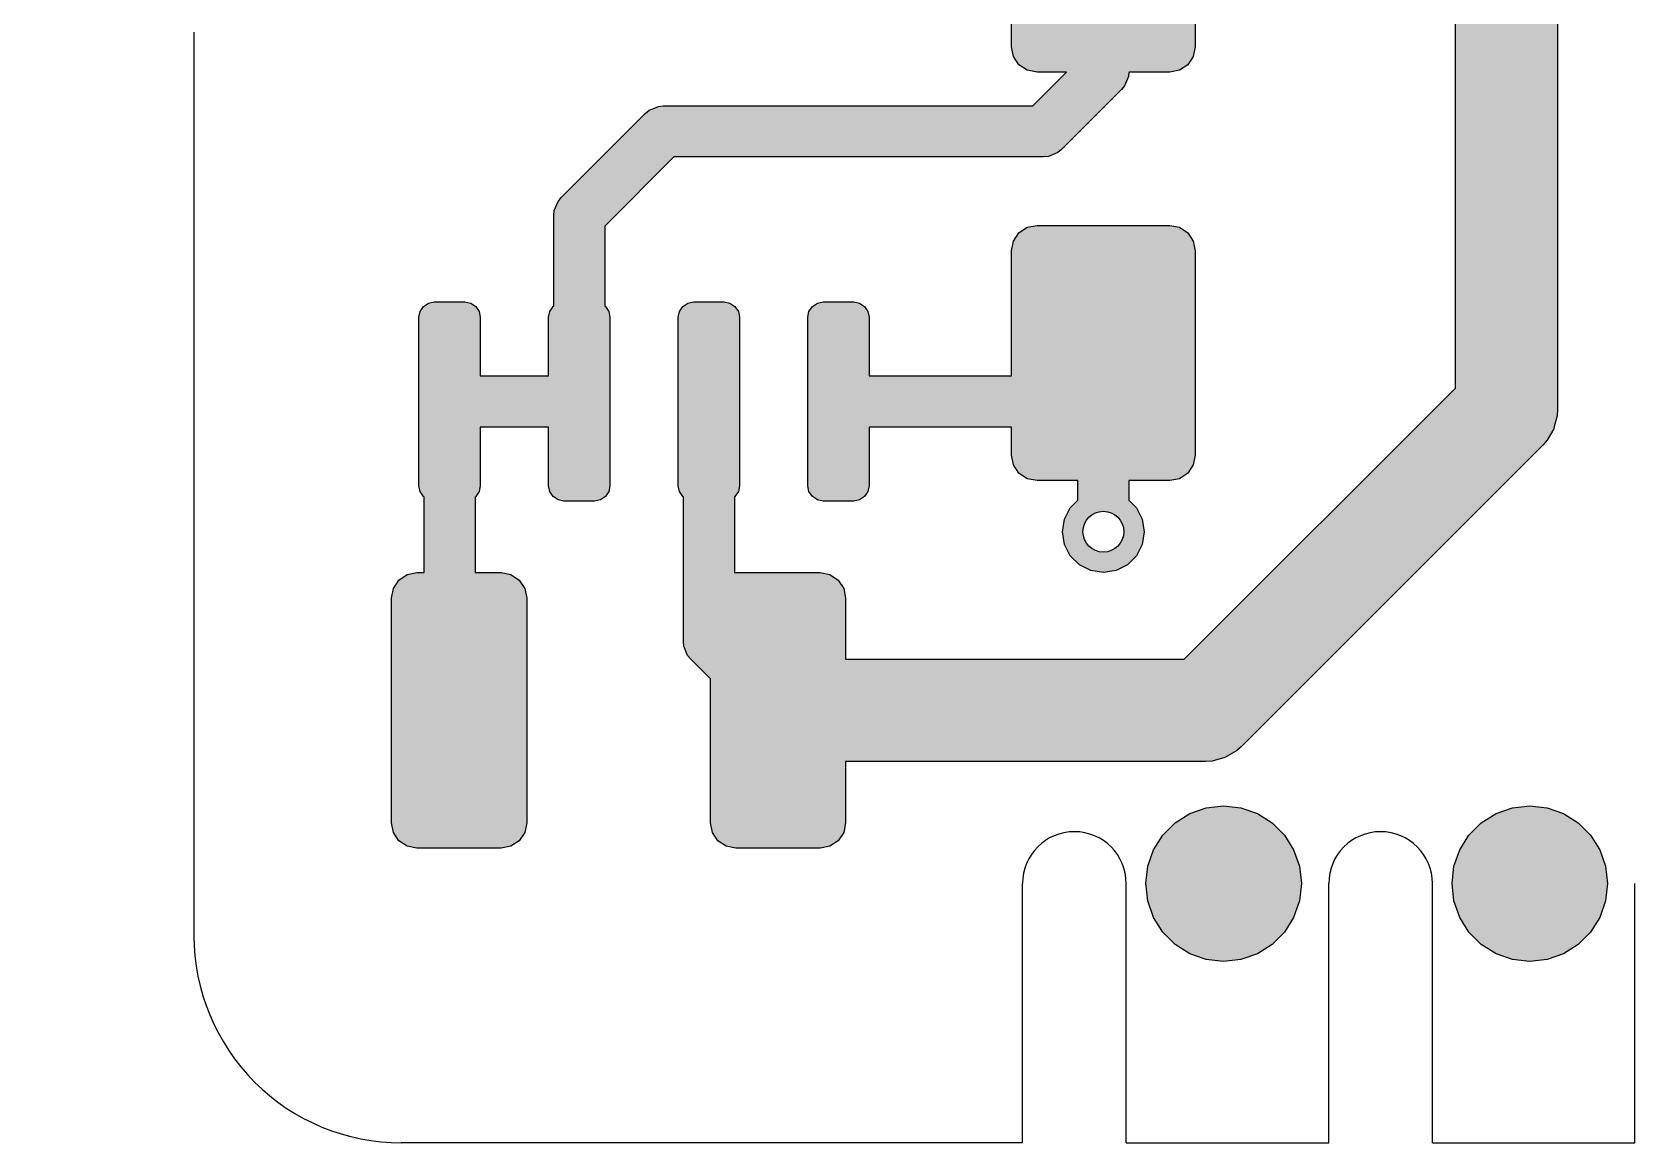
# Model space of a CAD drawing. Header units: millimetres. Extents: x -3894 to -3474, y -291 to 6.
# Drawn here: x -3830.52 to -3814.82, y -125.4 to -114.52 of the extents above; entities that cross this region are included whole.
import ezdxf

# ---------------------------------------------------------------- set-up
doc = ezdxf.new("R2010")
doc.units = ezdxf.units.MM
doc.layers.add('BLACK', color=7, linetype='Continuous')

msp = doc.modelspace()

# ---------------------------------------------------------------- hatches: boundary and pattern name
h = msp.add_hatch(color=256)
h.dxf.hatch_style = 1
h.paths.add_polyline_path([(-3818.089, -122.859), (-3818.108, -122.69), (-3818.165, -122.529), (-3818.255, -122.384), (-3818.376, -122.264), (-3818.52, -122.173), (-3818.681, -122.116), (-3818.851, -122.097), (-3819.021, -122.116), (-3819.182, -122.173), (-3819.326, -122.264), (-3819.447, -122.384), (-3819.538, -122.529), (-3819.594, -122.69), (-3819.613, -122.859), (-3819.594, -123.029), (-3819.538, -123.19), (-3819.447, -123.334), (-3819.326, -123.455), (-3819.182, -123.546), (-3819.021, -123.602), (-3818.851, -123.621), (-3818.681, -123.602), (-3818.52, -123.546), (-3818.376, -123.455), (-3818.255, -123.334), (-3818.165, -123.19), (-3818.108, -123.029)])
h.paths.add_polyline_path([(-3815.089, -122.859), (-3815.108, -122.69), (-3815.165, -122.529), (-3815.255, -122.384), (-3815.376, -122.264), (-3815.52, -122.173), (-3815.681, -122.116), (-3815.851, -122.097), (-3816.021, -122.116), (-3816.182, -122.173), (-3816.326, -122.264), (-3816.447, -122.384), (-3816.538, -122.529), (-3816.594, -122.69), (-3816.613, -122.859), (-3816.594, -123.029), (-3816.538, -123.19), (-3816.447, -123.334), (-3816.326, -123.455), (-3816.182, -123.546), (-3816.021, -123.602), (-3815.851, -123.621), (-3815.681, -123.602), (-3815.52, -123.546), (-3815.376, -123.455), (-3815.255, -123.334), (-3815.165, -123.19), (-3815.108, -123.029)])
h.paths.add_polyline_path([(-3812.089, -122.859), (-3812.108, -122.69), (-3812.165, -122.529), (-3812.255, -122.384), (-3812.376, -122.264), (-3812.52, -122.173), (-3812.681, -122.116), (-3812.851, -122.097), (-3813.021, -122.116), (-3813.182, -122.173), (-3813.326, -122.264), (-3813.447, -122.384), (-3813.538, -122.529), (-3813.594, -122.69), (-3813.613, -122.859), (-3813.594, -123.029), (-3813.538, -123.19), (-3813.447, -123.334), (-3813.326, -123.455), (-3813.182, -123.546), (-3813.021, -123.602), (-3812.851, -123.621), (-3812.681, -123.602), (-3812.52, -123.546), (-3812.376, -123.455), (-3812.255, -123.334), (-3812.165, -123.19), (-3812.108, -123.029)])
h.paths.add_polyline_path([(-3809.108, -122.69), (-3809.165, -122.529), (-3809.255, -122.384), (-3809.376, -122.264), (-3809.52, -122.173), (-3809.681, -122.116), (-3809.851, -122.097), (-3810.021, -122.116), (-3810.182, -122.173), (-3810.326, -122.264), (-3810.447, -122.384), (-3810.538, -122.529), (-3810.594, -122.69), (-3810.613, -122.859), (-3810.594, -123.029), (-3810.538, -123.19), (-3810.447, -123.334), (-3810.326, -123.455), (-3810.182, -123.546), (-3810.021, -123.602), (-3809.851, -123.621), (-3809.681, -123.602), (-3809.52, -123.546), (-3809.376, -123.455), (-3809.255, -123.334), (-3809.165, -123.19), (-3809.108, -123.029), (-3809.089, -122.859)])
h.paths.add_polyline_path([(-3803.089, -122.859), (-3803.108, -122.69), (-3803.165, -122.529), (-3803.255, -122.384), (-3803.376, -122.264), (-3803.52, -122.173), (-3803.681, -122.116), (-3803.701, -122.114), (-3803.701, -120.848), (-3802.867, -120.013), (-3801.829, -120.013), (-3801.818, -120.071), (-3801.785, -120.119), (-3801.736, -120.152), (-3801.679, -120.163), (-3800.504, -120.163), (-3800.447, -120.152), (-3800.398, -120.119), (-3800.365, -120.071), (-3800.354, -120.013), (-3799.376, -120.013), (-3799.346, -120.01), (-3799.324, -120.001), (-3799.292, -119.988), (-3799.27, -119.969), (-3793.654, -114.353), (-3792.147, -114.353), (-3792.118, -114.351), (-3792.095, -114.341), (-3792.064, -114.328), (-3792.041, -114.31), (-3787.823, -110.091), (-3787.804, -110.069), (-3787.782, -110.015), (-3787.779, -109.985), (-3787.779, -101.304), (-3787.782, -101.275), (-3787.804, -101.221), (-3787.823, -101.198), (-3788.779, -100.242), (-3788.779, -99.679), (-3788.797, -99.588), (-3788.849, -99.511), (-3788.926, -99.459), (-3789.017, -99.441), (-3789.492, -99.441), (-3789.582, -99.459), (-3789.659, -99.511), (-3789.711, -99.588), (-3789.729, -99.679), (-3789.729, -99.829), (-3790.286, -99.829), (-3790.297, -99.775), (-3790.349, -99.698), (-3790.426, -99.646), (-3790.517, -99.628), (-3790.992, -99.628), (-3791.082, -99.646), (-3791.159, -99.698), (-3791.211, -99.775), (-3791.229, -99.866), (-3791.229, -100.243), (-3791.804, -100.243), (-3791.815, -100.186), (-3791.848, -100.137), (-3791.897, -100.105), (-3791.954, -100.093), (-3793.604, -100.093), (-3793.661, -100.105), (-3793.71, -100.137), (-3793.743, -100.186), (-3793.754, -100.243), (-3793.754, -100.543), (-3793.743, -100.601), (-3793.71, -100.649), (-3793.661, -100.682), (-3793.604, -100.693), (-3791.954, -100.693), (-3791.897, -100.682), (-3791.848, -100.649), (-3791.815, -100.601), (-3791.804, -100.543), (-3791.145, -100.543), (-3791.082, -100.585), (-3790.992, -100.603), (-3790.517, -100.603), (-3790.426, -100.585), (-3790.349, -100.534), (-3790.297, -100.457), (-3790.279, -100.366), (-3790.279, -100.129), (-3789.729, -100.129), (-3789.729, -100.279), (-3789.711, -100.37), (-3789.659, -100.447), (-3789.582, -100.498), (-3789.492, -100.516), (-3789.017, -100.516), (-3788.943, -100.502), (-3788.079, -101.366), (-3788.079, -109.923), (-3792.209, -114.053), (-3793.716, -114.053), (-3793.745, -114.056), (-3793.767, -114.066), (-3793.799, -114.079), (-3793.822, -114.097), (-3799.438, -119.713), (-3800.354, -119.713), (-3800.365, -119.656), (-3800.398, -119.607), (-3800.447, -119.575), (-3800.504, -119.563), (-3801.679, -119.563), (-3801.736, -119.575), (-3801.785, -119.607), (-3801.818, -119.656), (-3801.829, -119.713), (-3802.929, -119.713), (-3802.958, -119.716), (-3802.981, -119.726), (-3803.012, -119.739), (-3803.035, -119.757), (-3803.957, -120.679), (-3803.976, -120.702), (-3803.998, -120.756), (-3804.001, -120.785), (-3804.001, -122.114), (-3804.021, -122.116), (-3804.182, -122.173), (-3804.326, -122.264), (-3804.447, -122.384), (-3804.538, -122.529), (-3804.594, -122.69), (-3804.613, -122.859), (-3804.594, -123.029), (-3804.538, -123.19), (-3804.447, -123.334), (-3804.326, -123.455), (-3804.182, -123.546), (-3804.021, -123.602), (-3803.851, -123.621), (-3803.681, -123.602), (-3803.52, -123.546), (-3803.376, -123.455), (-3803.255, -123.334), (-3803.165, -123.19), (-3803.108, -123.029)])
h = msp.add_hatch(color=256)
h.dxf.hatch_style = 1
h.paths.add_polyline_path([(-3825.679, -120.063), (-3825.698, -119.968), (-3825.752, -119.887), (-3825.833, -119.832), (-3825.929, -119.813), (-3826.184, -119.813), (-3826.184, -119.073), (-3826.178, -119.069), (-3826.145, -119.021), (-3826.134, -118.963), (-3826.134, -118.388), (-3825.464, -118.388), (-3825.464, -118.963), (-3825.453, -119.021), (-3825.42, -119.069), (-3825.371, -119.102), (-3825.314, -119.113), (-3825.014, -119.113), (-3824.957, -119.102), (-3824.908, -119.069), (-3824.875, -119.021), (-3824.864, -118.963), (-3824.864, -117.313), (-3824.875, -117.256), (-3824.908, -117.207), (-3824.914, -117.203), (-3824.914, -116.42), (-3824.237, -115.743), (-3820.615, -115.743), (-3820.566, -115.739), (-3820.476, -115.701), (-3820.438, -115.67), (-3819.852, -115.084), (-3819.821, -115.046), (-3819.784, -114.956), (-3819.78, -114.913), (-3819.379, -114.913), (-3819.283, -114.894), (-3819.202, -114.84), (-3819.148, -114.759), (-3819.129, -114.663), (-3819.129, -112.663), (-3819.148, -112.568), (-3819.202, -112.487), (-3819.283, -112.432), (-3819.379, -112.413), (-3819.529, -112.413), (-3819.529, -110.413), (-3819.533, -110.348), (-3819.567, -110.222), (-3819.596, -110.172), (-3819.632, -110.109), (-3819.675, -110.06), (-3820.818, -108.917), (-3820.868, -108.874), (-3820.981, -108.808), (-3821.107, -108.775), (-3821.172, -108.77), (-3821.42, -108.77), (-3821.42, -108.245), (-3821.439, -108.15), (-3821.493, -108.069), (-3821.574, -108.014), (-3821.67, -107.995), (-3822.045, -107.995), (-3822.045, -105.465), (-3821.67, -105.465), (-3821.574, -105.446), (-3821.493, -105.392), (-3821.439, -105.311), (-3821.42, -105.215), (-3821.42, -103.165), (-3821.439, -103.07), (-3821.493, -102.989), (-3821.574, -102.934), (-3821.67, -102.915), (-3822.045, -102.915), (-3822.045, -102.644), (-3821.297, -101.896), (-3808.757, -101.896), (-3807.779, -102.874), (-3807.779, -103.413), (-3807.929, -103.413), (-3808.025, -103.432), (-3808.106, -103.487), (-3808.16, -103.568), (-3808.179, -103.663), (-3808.179, -105.663), (-3808.16, -105.759), (-3808.106, -105.84), (-3808.025, -105.894), (-3807.929, -105.913), (-3807.529, -105.913), (-3807.529, -106.06), (-3807.633, -106.163), (-3811.029, -106.163), (-3811.078, -106.168), (-3811.168, -106.206), (-3811.206, -106.237), (-3812.591, -107.622), (-3812.622, -107.659), (-3812.622, -107.659), (-3812.659, -107.75), (-3812.664, -107.798), (-3812.664, -108.453), (-3812.67, -108.457), (-3812.703, -108.506), (-3812.714, -108.563), (-3812.714, -109.138), (-3813.384, -109.138), (-3813.384, -108.563), (-3813.395, -108.506), (-3813.428, -108.457), (-3813.477, -108.425), (-3813.534, -108.413), (-3813.834, -108.413), (-3813.891, -108.425), (-3813.94, -108.457), (-3813.973, -108.506), (-3813.984, -108.563), (-3813.984, -110.213), (-3813.973, -110.271), (-3813.94, -110.319), (-3813.934, -110.323), (-3813.934, -111.063), (-3814.004, -111.063), (-3814.1, -111.082), (-3814.181, -111.137), (-3814.235, -111.218), (-3814.254, -111.313), (-3814.254, -113.513), (-3814.235, -113.609), (-3814.181, -113.69), (-3814.1, -113.744), (-3814.004, -113.763), (-3813.842, -113.763), (-3813.842, -114.563), (-3814.004, -114.563), (-3814.1, -114.582), (-3814.181, -114.637), (-3814.235, -114.718), (-3814.254, -114.813), (-3814.254, -117.013), (-3814.235, -117.109), (-3814.181, -117.19), (-3814.1, -117.244), (-3814.004, -117.263), (-3813.842, -117.263), (-3813.842, -117.726), (-3813.837, -117.775), (-3813.799, -117.865), (-3813.768, -117.903), (-3813.081, -118.59), (-3813.043, -118.621), (-3812.99, -118.643), (-3812.953, -118.659), (-3812.904, -118.663), (-3805.529, -118.663), (-3805.48, -118.659), (-3805.39, -118.621), (-3805.352, -118.59), (-3804.79, -118.028), (-3804.759, -117.99), (-3804.721, -117.9), (-3804.717, -117.851), (-3804.717, -117.263), (-3804.554, -117.263), (-3804.458, -117.244), (-3804.377, -117.19), (-3804.323, -117.109), (-3804.304, -117.013), (-3804.304, -114.813), (-3804.323, -114.718), (-3804.377, -114.637), (-3804.458, -114.582), (-3804.554, -114.563), (-3804.717, -114.563), (-3804.717, -113.763), (-3804.554, -113.763), (-3804.458, -113.744), (-3804.377, -113.69), (-3804.323, -113.609), (-3804.304, -113.513), (-3804.304, -112.663), (-3801.207, -112.663), (-3801.158, -112.659), (-3801.068, -112.621), (-3801.03, -112.59), (-3795.673, -107.233), (-3795.642, -107.195), (-3795.605, -107.105), (-3795.6, -107.056), (-3795.6, -106.777), (-3795.523, -106.727), (-3795.429, -106.62), (-3795.37, -106.49), (-3795.35, -106.349), (-3795.37, -106.209), (-3795.429, -106.079), (-3795.523, -105.972), (-3795.642, -105.895), (-3795.779, -105.854), (-3795.921, -105.854), (-3796.058, -105.895), (-3796.177, -105.972), (-3796.271, -106.079), (-3796.33, -106.209), (-3796.35, -106.349), (-3796.33, -106.49), (-3796.271, -106.62), (-3796.177, -106.727), (-3796.1, -106.777), (-3796.1, -106.953), (-3801.31, -112.163), (-3804.304, -112.163), (-3804.304, -111.313), (-3804.323, -111.218), (-3804.377, -111.137), (-3804.458, -111.082), (-3804.554, -111.063), (-3805.379, -111.063), (-3805.475, -111.082), (-3805.556, -111.137), (-3805.61, -111.218), (-3805.629, -111.313), (-3805.629, -113.513), (-3805.61, -113.609), (-3805.556, -113.69), (-3805.475, -113.744), (-3805.379, -113.763), (-3805.217, -113.763), (-3805.217, -114.563), (-3805.379, -114.563), (-3805.475, -114.582), (-3805.556, -114.637), (-3805.61, -114.718), (-3805.629, -114.813), (-3805.629, -117.013), (-3805.61, -117.109), (-3805.556, -117.19), (-3805.475, -117.244), (-3805.379, -117.263), (-3805.217, -117.263), (-3805.217, -117.747), (-3805.633, -118.163), (-3812.8, -118.163), (-3813.342, -117.622), (-3813.342, -117.263), (-3813.179, -117.263), (-3813.083, -117.244), (-3813.002, -117.19), (-3812.948, -117.109), (-3812.929, -117.013), (-3812.929, -114.813), (-3812.948, -114.718), (-3813.002, -114.637), (-3813.083, -114.582), (-3813.179, -114.563), (-3813.342, -114.563), (-3813.342, -113.763), (-3813.179, -113.763), (-3813.083, -113.744), (-3813.002, -113.69), (-3812.948, -113.609), (-3812.929, -113.513), (-3812.929, -111.313), (-3812.948, -111.218), (-3813.002, -111.137), (-3813.083, -111.082), (-3813.179, -111.063), (-3813.434, -111.063), (-3813.434, -110.323), (-3813.428, -110.319), (-3813.395, -110.271), (-3813.384, -110.213), (-3813.384, -109.638), (-3812.714, -109.638), (-3812.714, -110.213), (-3812.703, -110.271), (-3812.67, -110.319), (-3812.621, -110.352), (-3812.564, -110.363), (-3812.264, -110.363), (-3812.207, -110.352), (-3812.158, -110.319), (-3812.125, -110.271), (-3812.114, -110.213), (-3812.114, -108.563), (-3812.125, -108.506), (-3812.158, -108.457), (-3812.164, -108.453), (-3812.164, -107.902), (-3810.925, -106.663), (-3807.529, -106.663), (-3807.48, -106.659), (-3807.39, -106.621), (-3807.352, -106.59), (-3807.102, -106.34), (-3807.071, -106.302), (-3807.034, -106.212), (-3807.029, -106.163), (-3807.029, -105.913), (-3806.629, -105.913), (-3806.533, -105.894), (-3806.452, -105.84), (-3806.398, -105.759), (-3806.379, -105.663), (-3806.379, -103.663), (-3806.398, -103.568), (-3806.452, -103.487), (-3806.533, -103.432), (-3806.629, -103.413), (-3806.779, -103.413), (-3806.779, -102.667), (-3806.783, -102.602), (-3806.817, -102.476), (-3806.834, -102.446), (-3806.882, -102.363), (-3806.925, -102.314), (-3808.196, -101.043), (-3808.246, -101), (-3808.359, -100.934), (-3808.485, -100.901), (-3808.55, -100.896), (-3821.504, -100.896), (-3821.569, -100.901), (-3821.695, -100.934), (-3821.808, -101), (-3821.858, -101.043), (-3822.899, -102.084), (-3822.942, -102.133), (-3822.985, -102.209), (-3823.007, -102.246), (-3823.041, -102.372), (-3823.045, -102.437), (-3823.045, -102.915), (-3823.42, -102.915), (-3823.516, -102.934), (-3823.597, -102.989), (-3823.651, -103.07), (-3823.67, -103.165), (-3823.67, -105.215), (-3823.651, -105.311), (-3823.597, -105.392), (-3823.516, -105.446), (-3823.42, -105.465), (-3823.045, -105.465), (-3823.045, -107.995), (-3823.42, -107.995), (-3823.516, -108.014), (-3823.597, -108.069), (-3823.651, -108.15), (-3823.67, -108.245), (-3823.67, -110.295), (-3823.651, -110.391), (-3823.597, -110.472), (-3823.516, -110.526), (-3823.42, -110.545), (-3821.67, -110.545), (-3821.574, -110.526), (-3821.493, -110.472), (-3821.439, -110.391), (-3821.42, -110.295), (-3821.42, -109.77), (-3821.379, -109.77), (-3820.529, -110.62), (-3820.529, -112.413), (-3820.679, -112.413), (-3820.775, -112.432), (-3820.856, -112.487), (-3820.91, -112.568), (-3820.929, -112.663), (-3820.929, -114.663), (-3820.91, -114.759), (-3820.856, -114.84), (-3820.775, -114.894), (-3820.679, -114.913), (-3820.389, -114.913), (-3820.719, -115.243), (-3824.341, -115.243), (-3824.389, -115.248), (-3824.427, -115.264), (-3824.479, -115.286), (-3824.517, -115.317), (-3825.341, -116.14), (-3825.372, -116.178), (-3825.372, -116.178), (-3825.409, -116.268), (-3825.414, -116.317), (-3825.414, -117.203), (-3825.42, -117.207), (-3825.453, -117.256), (-3825.464, -117.313), (-3825.464, -117.888), (-3826.134, -117.888), (-3826.134, -117.313), (-3826.145, -117.256), (-3826.178, -117.207), (-3826.227, -117.175), (-3826.284, -117.163), (-3826.584, -117.163), (-3826.641, -117.175), (-3826.69, -117.207), (-3826.723, -117.256), (-3826.734, -117.313), (-3826.734, -118.963), (-3826.723, -119.021), (-3826.69, -119.069), (-3826.684, -119.073), (-3826.684, -119.813), (-3826.754, -119.813), (-3826.85, -119.832), (-3826.931, -119.887), (-3826.985, -119.968), (-3827.004, -120.063), (-3827.004, -122.263), (-3826.985, -122.359), (-3826.931, -122.44), (-3826.85, -122.494), (-3826.754, -122.513), (-3825.929, -122.513), (-3825.833, -122.494), (-3825.752, -122.44), (-3825.698, -122.359), (-3825.679, -122.263)])
h = msp.add_hatch(color=256)
h.dxf.hatch_style = 1
h.paths.add_polyline_path([(-3815.725, -118.567), (-3815.682, -118.518), (-3815.617, -118.405), (-3815.611, -118.384), (-3815.583, -118.279), (-3815.579, -118.213), (-3815.579, -112.735), (-3815.581, -112.699), (-3815.579, -112.663), (-3815.579, -112.375), (-3815.547, -112.257), (-3815.547, -112.126), (-3815.571, -112.036), (-3815.579, -112.008), (-3815.579, -110.545), (-3815.27, -110.545), (-3815.174, -110.526), (-3815.093, -110.472), (-3815.039, -110.391), (-3815.02, -110.295), (-3815.02, -108.245), (-3815.039, -108.15), (-3815.093, -108.069), (-3815.174, -108.014), (-3815.27, -107.995), (-3815.645, -107.995), (-3815.645, -105.465), (-3815.27, -105.465), (-3815.174, -105.446), (-3815.093, -105.392), (-3815.039, -105.311), (-3815.02, -105.215), (-3815.02, -104.688), (-3813.984, -104.688), (-3813.984, -105.263), (-3813.973, -105.321), (-3813.94, -105.369), (-3813.891, -105.402), (-3813.834, -105.413), (-3813.534, -105.413), (-3813.477, -105.402), (-3813.428, -105.369), (-3813.395, -105.321), (-3813.384, -105.263), (-3813.384, -103.613), (-3813.395, -103.556), (-3813.428, -103.507), (-3813.477, -103.475), (-3813.534, -103.463), (-3813.834, -103.463), (-3813.891, -103.475), (-3813.94, -103.507), (-3813.973, -103.556), (-3813.984, -103.613), (-3813.984, -104.188), (-3815.02, -104.188), (-3815.02, -103.165), (-3815.039, -103.07), (-3815.093, -102.989), (-3815.174, -102.934), (-3815.27, -102.915), (-3817.02, -102.915), (-3817.116, -102.934), (-3817.197, -102.989), (-3817.251, -103.07), (-3817.27, -103.165), (-3817.27, -103.69), (-3817.948, -103.69), (-3818.013, -103.695), (-3818.139, -103.728), (-3818.252, -103.794), (-3818.345, -103.886), (-3818.41, -103.999), (-3818.444, -104.125), (-3818.444, -104.256), (-3818.41, -104.382), (-3818.345, -104.495), (-3818.252, -104.587), (-3818.139, -104.652), (-3818.013, -104.686), (-3817.948, -104.69), (-3817.27, -104.69), (-3817.27, -105.215), (-3817.251, -105.311), (-3817.197, -105.392), (-3817.116, -105.446), (-3817.02, -105.465), (-3816.645, -105.465), (-3816.645, -107.995), (-3817.02, -107.995), (-3817.116, -108.014), (-3817.197, -108.069), (-3817.251, -108.15), (-3817.27, -108.245), (-3817.27, -110.295), (-3817.251, -110.391), (-3817.197, -110.472), (-3817.116, -110.526), (-3817.02, -110.545), (-3816.579, -110.545), (-3816.579, -112.155), (-3816.577, -112.191), (-3816.579, -112.227), (-3816.579, -112.663), (-3816.577, -112.699), (-3816.579, -112.735), (-3816.579, -118.006), (-3819.236, -120.663), (-3822.554, -120.663), (-3822.554, -120.063), (-3822.573, -119.968), (-3822.627, -119.887), (-3822.708, -119.832), (-3822.804, -119.813), (-3823.629, -119.813), (-3823.644, -119.816), (-3823.644, -119.073), (-3823.638, -119.069), (-3823.605, -119.021), (-3823.594, -118.963), (-3823.594, -117.313), (-3823.605, -117.256), (-3823.638, -117.207), (-3823.687, -117.175), (-3823.744, -117.163), (-3824.044, -117.163), (-3824.101, -117.175), (-3824.15, -117.207), (-3824.183, -117.256), (-3824.194, -117.313), (-3824.194, -118.963), (-3824.183, -119.021), (-3824.15, -119.069), (-3824.144, -119.073), (-3824.144, -120.486), (-3824.139, -120.535), (-3824.102, -120.625), (-3824.071, -120.663), (-3823.879, -120.854), (-3823.879, -122.263), (-3823.86, -122.359), (-3823.806, -122.44), (-3823.725, -122.494), (-3823.629, -122.513), (-3822.804, -122.513), (-3822.708, -122.494), (-3822.627, -122.44), (-3822.573, -122.359), (-3822.554, -122.263), (-3822.554, -121.663), (-3819.029, -121.663), (-3818.964, -121.659), (-3818.838, -121.625), (-3818.725, -121.56), (-3818.675, -121.517)])
h.paths.add_polyline_path([(-3816.243, -112.191, -1), (-3815.843, -112.191, -1)], flags=16)
h.paths.add_polyline_path([(-3818.148, -104.19, -1), (-3817.748, -104.19, -1)], flags=16)
h.paths.add_polyline_path([(-3812.114, -103.613), (-3812.125, -103.556), (-3812.158, -103.507), (-3812.207, -103.475), (-3812.264, -103.463), (-3812.564, -103.463), (-3812.621, -103.475), (-3812.67, -103.507), (-3812.703, -103.556), (-3812.714, -103.613), (-3812.714, -105.263), (-3812.703, -105.321), (-3812.67, -105.369), (-3812.621, -105.402), (-3812.564, -105.413), (-3812.264, -105.413), (-3812.207, -105.402), (-3812.158, -105.369), (-3812.125, -105.321), (-3812.114, -105.263)])
h.paths.add_polyline_path([(-3810.844, -103.613), (-3810.855, -103.556), (-3810.888, -103.507), (-3810.937, -103.475), (-3810.994, -103.463), (-3811.294, -103.463), (-3811.351, -103.475), (-3811.4, -103.507), (-3811.433, -103.556), (-3811.444, -103.613), (-3811.444, -105.263), (-3811.433, -105.321), (-3811.4, -105.369), (-3811.351, -105.402), (-3811.294, -105.413), (-3810.994, -105.413), (-3810.937, -105.402), (-3810.888, -105.369), (-3810.855, -105.321), (-3810.844, -105.263)])
h.paths.add_polyline_path([(-3809.574, -103.613), (-3809.585, -103.556), (-3809.618, -103.507), (-3809.667, -103.475), (-3809.724, -103.463), (-3810.024, -103.463), (-3810.081, -103.475), (-3810.13, -103.507), (-3810.163, -103.556), (-3810.174, -103.613), (-3810.174, -105.263), (-3810.163, -105.321), (-3810.13, -105.369), (-3810.081, -105.402), (-3810.024, -105.413), (-3809.724, -105.413), (-3809.667, -105.402), (-3809.618, -105.369), (-3809.585, -105.321), (-3809.574, -105.263)])
h = msp.add_hatch(color=256)
h.dxf.hatch_style = 1
h.paths.add_polyline_path([(-3825.182, -109.436), (-3825.201, -109.341), (-3825.255, -109.26), (-3825.336, -109.205), (-3825.432, -109.186), (-3825.957, -109.186), (-3825.957, -107.235), (-3825.961, -107.17), (-3825.995, -107.044), (-3826.06, -106.931), (-3826.153, -106.839), (-3826.266, -106.773), (-3826.392, -106.74), (-3826.522, -106.74), (-3826.648, -106.773), (-3826.761, -106.839), (-3826.854, -106.931), (-3826.919, -107.044), (-3826.953, -107.17), (-3826.957, -107.235), (-3826.957, -109.186), (-3827.482, -109.186), (-3827.578, -109.205), (-3827.659, -109.26), (-3827.713, -109.341), (-3827.732, -109.436), (-3827.732, -109.811), (-3828.924, -109.811), (-3829.675, -109.06), (-3829.725, -109.017), (-3829.838, -108.951), (-3829.964, -108.918), (-3830.094, -108.918), (-3830.22, -108.951), (-3830.333, -109.017), (-3830.426, -109.109), (-3830.491, -109.222), (-3830.525, -109.348), (-3830.525, -109.479), (-3830.491, -109.605), (-3830.426, -109.718), (-3830.383, -109.767), (-3829.485, -110.665), (-3829.435, -110.708), (-3829.322, -110.773), (-3829.196, -110.807), (-3829.131, -110.811), (-3827.732, -110.811), (-3827.732, -111.186), (-3827.713, -111.282), (-3827.659, -111.363), (-3827.578, -111.417), (-3827.482, -111.436), (-3826.684, -111.436), (-3826.684, -112.253), (-3826.69, -112.257), (-3826.723, -112.306), (-3826.734, -112.363), (-3826.734, -114.013), (-3826.723, -114.071), (-3826.69, -114.119), (-3826.641, -114.152), (-3826.584, -114.163), (-3826.284, -114.163), (-3826.227, -114.152), (-3826.178, -114.119), (-3826.145, -114.071), (-3826.134, -114.013), (-3826.134, -112.363), (-3826.145, -112.306), (-3826.178, -112.257), (-3826.184, -112.253), (-3826.184, -111.436), (-3825.432, -111.436), (-3825.336, -111.417), (-3825.255, -111.363), (-3825.201, -111.282), (-3825.182, -111.186)])
h.paths.add_polyline_path([(-3826.657, -107.235, -1), (-3826.257, -107.235, -1)], flags=16)
h.paths.add_polyline_path([(-3830.229, -109.413, -1), (-3829.829, -109.413, -1)], flags=16)
h.paths.add_polyline_path([(-3824.864, -112.363), (-3824.875, -112.306), (-3824.908, -112.257), (-3824.957, -112.225), (-3825.014, -112.213), (-3825.314, -112.213), (-3825.371, -112.225), (-3825.42, -112.257), (-3825.453, -112.306), (-3825.464, -112.363), (-3825.464, -114.013), (-3825.453, -114.071), (-3825.42, -114.119), (-3825.371, -114.152), (-3825.314, -114.163), (-3825.014, -114.163), (-3824.957, -114.152), (-3824.908, -114.119), (-3824.875, -114.071), (-3824.864, -114.013)])
h.paths.add_polyline_path([(-3823.594, -112.363), (-3823.605, -112.306), (-3823.638, -112.257), (-3823.687, -112.225), (-3823.744, -112.213), (-3824.044, -112.213), (-3824.101, -112.225), (-3824.15, -112.257), (-3824.183, -112.306), (-3824.194, -112.363), (-3824.194, -114.013), (-3824.183, -114.071), (-3824.15, -114.119), (-3824.101, -114.152), (-3824.044, -114.163), (-3823.744, -114.163), (-3823.687, -114.152), (-3823.638, -114.119), (-3823.605, -114.071), (-3823.594, -114.013)])
h.paths.add_polyline_path([(-3822.324, -112.363), (-3822.335, -112.306), (-3822.368, -112.257), (-3822.417, -112.225), (-3822.474, -112.213), (-3822.774, -112.213), (-3822.831, -112.225), (-3822.88, -112.257), (-3822.913, -112.306), (-3822.924, -112.363), (-3822.924, -114.013), (-3822.913, -114.071), (-3822.88, -114.119), (-3822.831, -114.152), (-3822.774, -114.163), (-3822.474, -114.163), (-3822.417, -114.152), (-3822.368, -114.119), (-3822.335, -114.071), (-3822.324, -114.013)])
h.paths.add_polyline_path([(-3819.129, -116.663), (-3819.148, -116.568), (-3819.202, -116.487), (-3819.283, -116.432), (-3819.379, -116.413), (-3820.679, -116.413), (-3820.775, -116.432), (-3820.856, -116.487), (-3820.91, -116.568), (-3820.929, -116.663), (-3820.929, -117.888), (-3822.324, -117.888), (-3822.324, -117.313), (-3822.335, -117.256), (-3822.368, -117.207), (-3822.417, -117.175), (-3822.474, -117.163), (-3822.774, -117.163), (-3822.831, -117.175), (-3822.88, -117.207), (-3822.913, -117.256), (-3822.924, -117.313), (-3822.924, -118.963), (-3822.913, -119.021), (-3822.88, -119.069), (-3822.831, -119.102), (-3822.774, -119.113), (-3822.474, -119.113), (-3822.417, -119.102), (-3822.368, -119.069), (-3822.335, -119.021), (-3822.324, -118.963), (-3822.324, -118.388), (-3820.929, -118.388), (-3820.929, -118.663), (-3820.91, -118.759), (-3820.856, -118.84), (-3820.775, -118.894), (-3820.679, -118.913), (-3820.279, -118.913), (-3820.279, -119.105), (-3820.353, -119.178), (-3820.409, -119.29), (-3820.429, -119.413), (-3820.409, -119.537), (-3820.353, -119.648), (-3820.264, -119.737), (-3820.153, -119.794), (-3820.029, -119.813), (-3819.905, -119.794), (-3819.794, -119.737), (-3819.705, -119.648), (-3819.649, -119.537), (-3819.629, -119.413), (-3819.649, -119.29), (-3819.705, -119.178), (-3819.779, -119.105), (-3819.779, -118.913), (-3819.379, -118.913), (-3819.283, -118.894), (-3819.202, -118.84), (-3819.148, -118.759), (-3819.129, -118.663)])
h.paths.add_polyline_path([(-3819.829, -119.413, -1), (-3820.229, -119.413, -1)], flags=16)

# ---------------------------------------------------------------- linework, layer by layer
at = {"layer": 'BLACK', "linetype": 'Continuous'}
for p, q in [((-3820.929, -114.663), (-3820.929, -112.663)), ((-3820.929, -114.663), (-3820.929, -112.663)), ((-3819.129, -112.663), (-3819.129, -114.663)), ((-3819.129, -112.663), (-3819.129, -114.663)), ((-3816.579, -118.006), (-3816.579, -112.735)), ((-3816.579, -118.006), (-3816.579, -112.735)), ((-3815.579, -112.735), (-3815.579, -118.213)), ((-3815.579, -112.735), (-3815.579, -118.213)), ((-3828.939, -114.52), (-3828.939, -123.367)), ((-3828.939, -114.52), (-3828.939, -123.367)), ((-3820.91, -114.759), (-3820.929, -114.663)), ((-3820.91, -114.759), (-3820.929, -114.663)), ((-3820.856, -114.84), (-3820.91, -114.759)), ((-3820.856, -114.84), (-3820.91, -114.759)), ((-3819.148, -114.759), (-3819.202, -114.84)), ((-3819.148, -114.759), (-3819.202, -114.84)), ((-3819.129, -114.663), (-3819.148, -114.759)), ((-3819.129, -114.663), (-3819.148, -114.759)), ((-3820.775, -114.894), (-3820.856, -114.84)), ((-3820.775, -114.894), (-3820.856, -114.84)), ((-3820.679, -114.913), (-3820.775, -114.894)), ((-3820.679, -114.913), (-3820.775, -114.894)), ((-3820.719, -115.243), (-3820.389, -114.913)), ((-3820.719, -115.243), (-3820.389, -114.913)), ((-3820.389, -114.913), (-3820.679, -114.913)), ((-3820.389, -114.913), (-3820.679, -114.913)), ((-3819.78, -114.913), (-3819.784, -114.956)), ((-3819.78, -114.913), (-3819.784, -114.956)), ((-3819.379, -114.913), (-3819.78, -114.913)), ((-3819.379, -114.913), (-3819.78, -114.913)), ((-3819.283, -114.894), (-3819.379, -114.913)), ((-3819.283, -114.894), (-3819.379, -114.913)), ((-3819.202, -114.84), (-3819.283, -114.894)), ((-3819.202, -114.84), (-3819.283, -114.894)), ((-3819.852, -115.084), (-3820.438, -115.67)), ((-3819.852, -115.084), (-3820.438, -115.67)), ((-3819.821, -115.046), (-3819.852, -115.084)), ((-3819.821, -115.046), (-3819.852, -115.084)), ((-3819.784, -114.956), (-3819.821, -115.046)), ((-3819.784, -114.956), (-3819.821, -115.046)), ((-3819.821, -115.046), (-3819.821, -115.046)), ((-3819.821, -115.046), (-3819.821, -115.046)), ((-3824.479, -115.286), (-3824.427, -115.264)), ((-3824.479, -115.286), (-3824.427, -115.264)), ((-3824.427, -115.264), (-3824.389, -115.248)), ((-3824.427, -115.264), (-3824.389, -115.248)), ((-3824.389, -115.248), (-3824.341, -115.243)), ((-3824.389, -115.248), (-3824.341, -115.243)), ((-3824.341, -115.243), (-3820.719, -115.243)), ((-3824.341, -115.243), (-3820.719, -115.243)), ((-3825.341, -116.14), (-3824.517, -115.317)), ((-3825.341, -116.14), (-3824.517, -115.317)), ((-3824.517, -115.317), (-3824.479, -115.286)), ((-3824.517, -115.317), (-3824.479, -115.286)), ((-3820.476, -115.701), (-3820.566, -115.739)), ((-3820.476, -115.701), (-3820.566, -115.739)), ((-3820.438, -115.67), (-3820.476, -115.701)), ((-3820.438, -115.67), (-3820.476, -115.701)), ((-3820.476, -115.701), (-3820.476, -115.701)), ((-3820.476, -115.701), (-3820.476, -115.701)), ((-3824.237, -115.743), (-3824.914, -116.42)), ((-3824.237, -115.743), (-3824.914, -116.42)), ((-3820.615, -115.743), (-3824.237, -115.743)), ((-3820.615, -115.743), (-3824.237, -115.743)), ((-3820.566, -115.739), (-3820.615, -115.743)), ((-3820.566, -115.739), (-3820.615, -115.743)), ((-3825.409, -116.268), (-3825.372, -116.178)), ((-3825.409, -116.268), (-3825.372, -116.178)), ((-3825.372, -116.178), (-3825.341, -116.14)), ((-3825.372, -116.178), (-3825.341, -116.14)), ((-3825.372, -116.178), (-3825.372, -116.178)), ((-3825.372, -116.178), (-3825.372, -116.178)), ((-3825.414, -116.317), (-3825.409, -116.268)), ((-3825.414, -116.317), (-3825.409, -116.268)), ((-3825.414, -117.203), (-3825.414, -116.317)), ((-3825.414, -117.203), (-3825.414, -116.317)), ((-3824.914, -116.42), (-3824.914, -117.203)), ((-3824.914, -116.42), (-3824.914, -117.203)), ((-3820.91, -116.568), (-3820.856, -116.487)), ((-3820.91, -116.568), (-3820.856, -116.487)), ((-3820.856, -116.487), (-3820.775, -116.432)), ((-3820.856, -116.487), (-3820.775, -116.432)), ((-3820.775, -116.432), (-3820.679, -116.413)), ((-3820.775, -116.432), (-3820.679, -116.413)), ((-3820.679, -116.413), (-3819.379, -116.413)), ((-3820.679, -116.413), (-3819.379, -116.413)), ((-3819.379, -116.413), (-3819.283, -116.432)), ((-3819.379, -116.413), (-3819.283, -116.432)), ((-3819.283, -116.432), (-3819.202, -116.487)), ((-3819.283, -116.432), (-3819.202, -116.487)), ((-3819.202, -116.487), (-3819.148, -116.568)), ((-3819.202, -116.487), (-3819.148, -116.568)), ((-3820.929, -116.663), (-3820.91, -116.568)), ((-3820.929, -116.663), (-3820.91, -116.568)), ((-3820.929, -117.888), (-3820.929, -116.663)), ((-3820.929, -117.888), (-3820.929, -116.663)), ((-3819.148, -116.568), (-3819.129, -116.663)), ((-3819.148, -116.568), (-3819.129, -116.663)), ((-3819.129, -116.663), (-3819.129, -118.663)), ((-3819.129, -116.663), (-3819.129, -118.663)), ((-3826.734, -117.313), (-3826.723, -117.256)), ((-3826.734, -117.313), (-3826.723, -117.256)), ((-3826.723, -117.256), (-3826.69, -117.207)), ((-3826.723, -117.256), (-3826.69, -117.207)), ((-3826.69, -117.207), (-3826.641, -117.175)), ((-3826.69, -117.207), (-3826.641, -117.175)), ((-3826.641, -117.175), (-3826.584, -117.163)), ((-3826.641, -117.175), (-3826.584, -117.163)), ((-3826.584, -117.163), (-3826.284, -117.163)), ((-3826.584, -117.163), (-3826.284, -117.163)), ((-3826.284, -117.163), (-3826.227, -117.175)), ((-3826.284, -117.163), (-3826.227, -117.175)), ((-3826.227, -117.175), (-3826.178, -117.207)), ((-3826.227, -117.175), (-3826.178, -117.207)), ((-3826.178, -117.207), (-3826.145, -117.256)), ((-3826.178, -117.207), (-3826.145, -117.256)), ((-3826.145, -117.256), (-3826.134, -117.313)), ((-3826.145, -117.256), (-3826.134, -117.313)), ((-3825.464, -117.313), (-3825.453, -117.256)), ((-3825.464, -117.313), (-3825.453, -117.256)), ((-3825.453, -117.256), (-3825.42, -117.207)), ((-3825.453, -117.256), (-3825.42, -117.207)), ((-3825.42, -117.207), (-3825.414, -117.203)), ((-3825.42, -117.207), (-3825.414, -117.203)), ((-3824.914, -117.203), (-3824.908, -117.207)), ((-3824.914, -117.203), (-3824.908, -117.207)), ((-3824.908, -117.207), (-3824.875, -117.256)), ((-3824.908, -117.207), (-3824.875, -117.256)), ((-3824.875, -117.256), (-3824.864, -117.313)), ((-3824.875, -117.256), (-3824.864, -117.313)), ((-3824.194, -117.313), (-3824.183, -117.256)), ((-3824.194, -117.313), (-3824.183, -117.256)), ((-3824.183, -117.256), (-3824.15, -117.207)), ((-3824.183, -117.256), (-3824.15, -117.207)), ((-3824.15, -117.207), (-3824.101, -117.175)), ((-3824.15, -117.207), (-3824.101, -117.175)), ((-3824.101, -117.175), (-3824.044, -117.163)), ((-3824.101, -117.175), (-3824.044, -117.163)), ((-3824.044, -117.163), (-3823.744, -117.163)), ((-3824.044, -117.163), (-3823.744, -117.163)), ((-3823.744, -117.163), (-3823.687, -117.175)), ((-3823.744, -117.163), (-3823.687, -117.175)), ((-3823.687, -117.175), (-3823.638, -117.207)), ((-3823.687, -117.175), (-3823.638, -117.207)), ((-3823.638, -117.207), (-3823.605, -117.256)), ((-3823.638, -117.207), (-3823.605, -117.256)), ((-3823.605, -117.256), (-3823.594, -117.313)), ((-3823.605, -117.256), (-3823.594, -117.313)), ((-3822.924, -117.313), (-3822.913, -117.256)), ((-3822.924, -117.313), (-3822.913, -117.256)), ((-3822.913, -117.256), (-3822.88, -117.207)), ((-3822.913, -117.256), (-3822.88, -117.207)), ((-3822.88, -117.207), (-3822.831, -117.175)), ((-3822.88, -117.207), (-3822.831, -117.175)), ((-3822.831, -117.175), (-3822.774, -117.163)), ((-3822.831, -117.175), (-3822.774, -117.163)), ((-3822.774, -117.163), (-3822.474, -117.163)), ((-3822.774, -117.163), (-3822.474, -117.163)), ((-3822.474, -117.163), (-3822.417, -117.175)), ((-3822.474, -117.163), (-3822.417, -117.175)), ((-3822.417, -117.175), (-3822.368, -117.207)), ((-3822.417, -117.175), (-3822.368, -117.207)), ((-3822.368, -117.207), (-3822.335, -117.256)), ((-3822.368, -117.207), (-3822.335, -117.256)), ((-3822.335, -117.256), (-3822.324, -117.313)), ((-3822.335, -117.256), (-3822.324, -117.313)), ((-3826.734, -118.963), (-3826.734, -117.313)), ((-3826.734, -118.963), (-3826.734, -117.313)), ((-3826.134, -117.313), (-3826.134, -117.888)), ((-3826.134, -117.313), (-3826.134, -117.888)), ((-3825.464, -117.888), (-3825.464, -117.313)), ((-3825.464, -117.888), (-3825.464, -117.313)), ((-3824.864, -117.313), (-3824.864, -118.963)), ((-3824.864, -117.313), (-3824.864, -118.963)), ((-3824.194, -118.963), (-3824.194, -117.313)), ((-3824.194, -118.963), (-3824.194, -117.313)), ((-3823.594, -117.313), (-3823.594, -118.963)), ((-3823.594, -117.313), (-3823.594, -118.963)), ((-3822.924, -118.963), (-3822.924, -117.313)), ((-3822.924, -118.963), (-3822.924, -117.313)), ((-3822.324, -117.313), (-3822.324, -117.888)), ((-3822.324, -117.313), (-3822.324, -117.888)), ((-3826.134, -117.888), (-3825.464, -117.888)), ((-3826.134, -117.888), (-3825.464, -117.888)), ((-3822.324, -117.888), (-3820.929, -117.888)), ((-3822.324, -117.888), (-3820.929, -117.888)), ((-3819.236, -120.663), (-3816.579, -118.006)), ((-3819.236, -120.663), (-3816.579, -118.006)), ((-3815.579, -118.213), (-3815.583, -118.279)), ((-3815.579, -118.213), (-3815.583, -118.279)), ((-3825.464, -118.388), (-3826.134, -118.388)), ((-3826.134, -118.388), (-3826.134, -118.963)), ((-3825.464, -118.388), (-3826.134, -118.388)), ((-3826.134, -118.388), (-3826.134, -118.963)), ((-3825.464, -118.963), (-3825.464, -118.388)), ((-3825.464, -118.963), (-3825.464, -118.388)), ((-3820.929, -118.388), (-3822.324, -118.388)), ((-3822.324, -118.388), (-3822.324, -118.963)), ((-3820.929, -118.388), (-3822.324, -118.388)), ((-3822.324, -118.388), (-3822.324, -118.963)), ((-3820.929, -118.663), (-3820.929, -118.388)), ((-3820.929, -118.663), (-3820.929, -118.388)), ((-3815.617, -118.405), (-3815.682, -118.518)), ((-3815.617, -118.405), (-3815.682, -118.518)), ((-3815.611, -118.384), (-3815.617, -118.405)), ((-3815.611, -118.384), (-3815.617, -118.405)), ((-3815.583, -118.279), (-3815.611, -118.384)), ((-3815.583, -118.279), (-3815.611, -118.384)), ((-3815.583, -118.279), (-3815.583, -118.279)), ((-3815.583, -118.279), (-3815.583, -118.279)), ((-3815.682, -118.518), (-3815.725, -118.567)), ((-3815.682, -118.518), (-3815.725, -118.567)), ((-3815.682, -118.518), (-3815.682, -118.518)), ((-3815.682, -118.518), (-3815.682, -118.518)), ((-3820.91, -118.759), (-3820.929, -118.663)), ((-3820.91, -118.759), (-3820.929, -118.663)), ((-3819.129, -118.663), (-3819.148, -118.759)), ((-3819.129, -118.663), (-3819.148, -118.759)), ((-3815.725, -118.567), (-3818.675, -121.517)), ((-3815.725, -118.567), (-3818.675, -121.517)), ((-3820.856, -118.84), (-3820.91, -118.759)), ((-3820.856, -118.84), (-3820.91, -118.759)), ((-3820.775, -118.894), (-3820.856, -118.84)), ((-3820.775, -118.894), (-3820.856, -118.84)), ((-3819.202, -118.84), (-3819.283, -118.894)), ((-3819.202, -118.84), (-3819.283, -118.894)), ((-3819.148, -118.759), (-3819.202, -118.84)), ((-3819.148, -118.759), (-3819.202, -118.84)), ((-3826.723, -119.021), (-3826.734, -118.963)), ((-3826.723, -119.021), (-3826.734, -118.963)), ((-3826.69, -119.069), (-3826.723, -119.021)), ((-3826.69, -119.069), (-3826.723, -119.021)), ((-3826.145, -119.021), (-3826.178, -119.069)), ((-3826.145, -119.021), (-3826.178, -119.069)), ((-3826.134, -118.963), (-3826.145, -119.021)), ((-3826.134, -118.963), (-3826.145, -119.021)), ((-3825.453, -119.021), (-3825.464, -118.963)), ((-3825.453, -119.021), (-3825.464, -118.963)), ((-3825.42, -119.069), (-3825.453, -119.021)), ((-3825.42, -119.069), (-3825.453, -119.021)), ((-3824.875, -119.021), (-3824.908, -119.069)), ((-3824.875, -119.021), (-3824.908, -119.069)), ((-3824.864, -118.963), (-3824.875, -119.021)), ((-3824.864, -118.963), (-3824.875, -119.021)), ((-3824.183, -119.021), (-3824.194, -118.963)), ((-3824.183, -119.021), (-3824.194, -118.963)), ((-3824.15, -119.069), (-3824.183, -119.021)), ((-3824.15, -119.069), (-3824.183, -119.021)), ((-3823.605, -119.021), (-3823.638, -119.069)), ((-3823.605, -119.021), (-3823.638, -119.069)), ((-3823.594, -118.963), (-3823.605, -119.021)), ((-3823.594, -118.963), (-3823.605, -119.021)), ((-3822.913, -119.021), (-3822.924, -118.963)), ((-3822.913, -119.021), (-3822.924, -118.963)), ((-3822.88, -119.069), (-3822.913, -119.021)), ((-3822.88, -119.069), (-3822.913, -119.021)), ((-3822.335, -119.021), (-3822.368, -119.069)), ((-3822.335, -119.021), (-3822.368, -119.069)), ((-3822.324, -118.963), (-3822.335, -119.021)), ((-3822.324, -118.963), (-3822.335, -119.021)), ((-3820.679, -118.913), (-3820.775, -118.894)), ((-3820.679, -118.913), (-3820.775, -118.894)), ((-3820.279, -118.913), (-3820.679, -118.913)), ((-3820.279, -118.913), (-3820.679, -118.913)), ((-3820.279, -119.105), (-3820.279, -118.913)), ((-3820.279, -119.105), (-3820.279, -118.913)), ((-3819.379, -118.913), (-3819.779, -118.913)), ((-3819.779, -118.913), (-3819.779, -119.105)), ((-3819.379, -118.913), (-3819.779, -118.913)), ((-3819.779, -118.913), (-3819.779, -119.105)), ((-3819.283, -118.894), (-3819.379, -118.913)), ((-3819.283, -118.894), (-3819.379, -118.913)), ((-3826.684, -119.073), (-3826.69, -119.069)), ((-3826.684, -119.073), (-3826.69, -119.069)), ((-3826.684, -119.813), (-3826.684, -119.073)), ((-3826.684, -119.813), (-3826.684, -119.073)), ((-3826.178, -119.069), (-3826.184, -119.073)), ((-3826.178, -119.069), (-3826.184, -119.073)), ((-3826.184, -119.073), (-3826.184, -119.813)), ((-3826.184, -119.073), (-3826.184, -119.813)), ((-3825.371, -119.102), (-3825.42, -119.069)), ((-3825.371, -119.102), (-3825.42, -119.069)), ((-3825.314, -119.113), (-3825.371, -119.102)), ((-3825.314, -119.113), (-3825.371, -119.102)), ((-3825.014, -119.113), (-3825.314, -119.113)), ((-3825.014, -119.113), (-3825.314, -119.113)), ((-3824.957, -119.102), (-3825.014, -119.113)), ((-3824.957, -119.102), (-3825.014, -119.113)), ((-3824.908, -119.069), (-3824.957, -119.102)), ((-3824.908, -119.069), (-3824.957, -119.102)), ((-3824.144, -119.073), (-3824.15, -119.069)), ((-3824.144, -119.073), (-3824.15, -119.069)), ((-3824.144, -120.486), (-3824.144, -119.073)), ((-3824.144, -120.486), (-3824.144, -119.073)), ((-3823.638, -119.069), (-3823.644, -119.073)), ((-3823.638, -119.069), (-3823.644, -119.073)), ((-3823.644, -119.073), (-3823.644, -119.816)), ((-3823.644, -119.073), (-3823.644, -119.816)), ((-3822.831, -119.102), (-3822.88, -119.069)), ((-3822.831, -119.102), (-3822.88, -119.069)), ((-3822.774, -119.113), (-3822.831, -119.102)), ((-3822.774, -119.113), (-3822.831, -119.102)), ((-3822.474, -119.113), (-3822.774, -119.113)), ((-3822.474, -119.113), (-3822.774, -119.113)), ((-3822.417, -119.102), (-3822.474, -119.113)), ((-3822.417, -119.102), (-3822.474, -119.113)), ((-3822.368, -119.069), (-3822.417, -119.102)), ((-3822.368, -119.069), (-3822.417, -119.102)), ((-3820.409, -119.29), (-3820.353, -119.178)), ((-3820.409, -119.29), (-3820.353, -119.178)), ((-3820.353, -119.178), (-3820.279, -119.105)), ((-3820.353, -119.178), (-3820.279, -119.105)), ((-3819.779, -119.105), (-3819.705, -119.178)), ((-3819.779, -119.105), (-3819.705, -119.178)), ((-3819.705, -119.178), (-3819.649, -119.29)), ((-3819.705, -119.178), (-3819.649, -119.29)), ((-3820.429, -119.413), (-3820.409, -119.29)), ((-3820.429, -119.413), (-3820.409, -119.29)), ((-3819.649, -119.29), (-3819.629, -119.413)), ((-3819.649, -119.29), (-3819.629, -119.413)), ((-3820.409, -119.537), (-3820.429, -119.413)), ((-3820.409, -119.537), (-3820.429, -119.413)), ((-3819.629, -119.413), (-3819.649, -119.537)), ((-3819.629, -119.413), (-3819.649, -119.537)), ((-3820.353, -119.648), (-3820.409, -119.537)), ((-3820.353, -119.648), (-3820.409, -119.537)), ((-3820.264, -119.737), (-3820.353, -119.648)), ((-3820.264, -119.737), (-3820.353, -119.648)), ((-3819.705, -119.648), (-3819.794, -119.737)), ((-3819.705, -119.648), (-3819.794, -119.737)), ((-3819.649, -119.537), (-3819.705, -119.648)), ((-3819.649, -119.537), (-3819.705, -119.648)), ((-3826.85, -119.832), (-3826.754, -119.813)), ((-3826.85, -119.832), (-3826.754, -119.813)), ((-3826.754, -119.813), (-3826.684, -119.813)), ((-3826.754, -119.813), (-3826.684, -119.813)), ((-3826.184, -119.813), (-3825.929, -119.813)), ((-3826.184, -119.813), (-3825.929, -119.813)), ((-3825.929, -119.813), (-3825.833, -119.832)), ((-3825.929, -119.813), (-3825.833, -119.832)), ((-3823.644, -119.816), (-3823.629, -119.813)), ((-3823.644, -119.816), (-3823.629, -119.813)), ((-3823.629, -119.813), (-3822.804, -119.813)), ((-3823.629, -119.813), (-3822.804, -119.813)), ((-3822.804, -119.813), (-3822.708, -119.832)), ((-3822.804, -119.813), (-3822.708, -119.832)), ((-3820.153, -119.794), (-3820.264, -119.737)), ((-3820.153, -119.794), (-3820.264, -119.737)), ((-3820.029, -119.813), (-3820.153, -119.794)), ((-3820.029, -119.813), (-3820.153, -119.794)), ((-3819.905, -119.794), (-3820.029, -119.813)), ((-3819.905, -119.794), (-3820.029, -119.813)), ((-3819.794, -119.737), (-3819.905, -119.794)), ((-3819.794, -119.737), (-3819.905, -119.794)), ((-3827.004, -120.063), (-3826.985, -119.968)), ((-3827.004, -120.063), (-3826.985, -119.968)), ((-3826.985, -119.968), (-3826.931, -119.887)), ((-3826.985, -119.968), (-3826.931, -119.887)), ((-3826.931, -119.887), (-3826.85, -119.832)), ((-3826.931, -119.887), (-3826.85, -119.832)), ((-3825.833, -119.832), (-3825.752, -119.887)), ((-3825.833, -119.832), (-3825.752, -119.887)), ((-3825.752, -119.887), (-3825.698, -119.968)), ((-3825.752, -119.887), (-3825.698, -119.968)), ((-3825.698, -119.968), (-3825.679, -120.063)), ((-3825.698, -119.968), (-3825.679, -120.063)), ((-3822.708, -119.832), (-3822.627, -119.887)), ((-3822.708, -119.832), (-3822.627, -119.887)), ((-3822.627, -119.887), (-3822.573, -119.968)), ((-3822.627, -119.887), (-3822.573, -119.968)), ((-3822.573, -119.968), (-3822.554, -120.063)), ((-3822.573, -119.968), (-3822.554, -120.063)), ((-3827.004, -122.263), (-3827.004, -120.063)), ((-3827.004, -122.263), (-3827.004, -120.063)), ((-3825.679, -120.063), (-3825.679, -122.263)), ((-3825.679, -120.063), (-3825.679, -122.263)), ((-3822.554, -120.063), (-3822.554, -120.663)), ((-3822.554, -120.063), (-3822.554, -120.663)), ((-3824.139, -120.535), (-3824.144, -120.486)), ((-3824.139, -120.535), (-3824.144, -120.486)), ((-3824.102, -120.625), (-3824.139, -120.535)), ((-3824.102, -120.625), (-3824.139, -120.535)), ((-3824.071, -120.663), (-3824.102, -120.625)), ((-3824.102, -120.625), (-3824.102, -120.625)), ((-3824.071, -120.663), (-3824.102, -120.625)), ((-3824.102, -120.625), (-3824.102, -120.625)), ((-3823.879, -120.854), (-3824.071, -120.663)), ((-3823.879, -120.854), (-3824.071, -120.663)), ((-3822.554, -120.663), (-3819.236, -120.663)), ((-3822.554, -120.663), (-3819.236, -120.663)), ((-3823.879, -122.263), (-3823.879, -120.854)), ((-3823.879, -122.263), (-3823.879, -120.854)), ((-3818.675, -121.517), (-3818.725, -121.56)), ((-3818.675, -121.517), (-3818.725, -121.56)), ((-3819.029, -121.663), (-3822.554, -121.663)), ((-3822.554, -121.663), (-3822.554, -122.263)), ((-3819.029, -121.663), (-3822.554, -121.663)), ((-3822.554, -121.663), (-3822.554, -122.263)), ((-3818.964, -121.659), (-3819.029, -121.663)), ((-3818.964, -121.659), (-3819.029, -121.663)), ((-3818.838, -121.625), (-3818.964, -121.659)), ((-3818.838, -121.625), (-3818.964, -121.659)), ((-3818.964, -121.659), (-3818.964, -121.659)), ((-3818.964, -121.659), (-3818.964, -121.659)), ((-3818.725, -121.56), (-3818.838, -121.625)), ((-3818.725, -121.56), (-3818.838, -121.625)), ((-3818.725, -121.56), (-3818.725, -121.56)), ((-3818.725, -121.56), (-3818.725, -121.56)), ((-3819.326, -122.264), (-3819.182, -122.173)), ((-3819.326, -122.264), (-3819.182, -122.173)), ((-3819.182, -122.173), (-3819.021, -122.116)), ((-3819.182, -122.173), (-3819.021, -122.116)), ((-3819.021, -122.116), (-3818.851, -122.097)), ((-3819.021, -122.116), (-3818.851, -122.097)), ((-3818.851, -122.097), (-3818.681, -122.116)), ((-3818.851, -122.097), (-3818.681, -122.116)), ((-3818.681, -122.116), (-3818.52, -122.173)), ((-3818.681, -122.116), (-3818.52, -122.173)), ((-3818.52, -122.173), (-3818.376, -122.264)), ((-3818.52, -122.173), (-3818.376, -122.264)), ((-3816.326, -122.264), (-3816.182, -122.173)), ((-3816.326, -122.264), (-3816.182, -122.173)), ((-3816.182, -122.173), (-3816.021, -122.116)), ((-3816.182, -122.173), (-3816.021, -122.116)), ((-3816.021, -122.116), (-3815.851, -122.097)), ((-3816.021, -122.116), (-3815.851, -122.097)), ((-3815.851, -122.097), (-3815.681, -122.116)), ((-3815.851, -122.097), (-3815.681, -122.116)), ((-3815.681, -122.116), (-3815.52, -122.173)), ((-3815.681, -122.116), (-3815.52, -122.173)), ((-3815.52, -122.173), (-3815.376, -122.264)), ((-3815.52, -122.173), (-3815.376, -122.264)), ((-3826.985, -122.359), (-3827.004, -122.263)), ((-3826.985, -122.359), (-3827.004, -122.263)), ((-3825.679, -122.263), (-3825.698, -122.359)), ((-3825.679, -122.263), (-3825.698, -122.359)), ((-3823.86, -122.359), (-3823.879, -122.263)), ((-3823.86, -122.359), (-3823.879, -122.263)), ((-3822.554, -122.263), (-3822.573, -122.359)), ((-3822.554, -122.263), (-3822.573, -122.359)), ((-3819.447, -122.384), (-3819.326, -122.264)), ((-3819.447, -122.384), (-3819.326, -122.264)), ((-3818.376, -122.264), (-3818.255, -122.384)), ((-3818.376, -122.264), (-3818.255, -122.384)), ((-3816.447, -122.384), (-3816.326, -122.264)), ((-3816.447, -122.384), (-3816.326, -122.264)), ((-3815.376, -122.264), (-3815.255, -122.384)), ((-3815.376, -122.264), (-3815.255, -122.384)), ((-3826.931, -122.44), (-3826.985, -122.359)), ((-3826.931, -122.44), (-3826.985, -122.359)), ((-3826.85, -122.494), (-3826.931, -122.44)), ((-3826.85, -122.494), (-3826.931, -122.44)), ((-3825.752, -122.44), (-3825.833, -122.494)), ((-3825.752, -122.44), (-3825.833, -122.494)), ((-3825.698, -122.359), (-3825.752, -122.44)), ((-3825.698, -122.359), (-3825.752, -122.44)), ((-3823.806, -122.44), (-3823.86, -122.359)), ((-3823.806, -122.44), (-3823.86, -122.359)), ((-3823.725, -122.494), (-3823.806, -122.44)), ((-3823.725, -122.494), (-3823.806, -122.44)), ((-3822.627, -122.44), (-3822.708, -122.494)), ((-3822.627, -122.44), (-3822.708, -122.494)), ((-3822.573, -122.359), (-3822.627, -122.44)), ((-3822.573, -122.359), (-3822.627, -122.44)), ((-3819.538, -122.529), (-3819.447, -122.384)), ((-3819.538, -122.529), (-3819.447, -122.384)), ((-3818.255, -122.384), (-3818.165, -122.529)), ((-3818.255, -122.384), (-3818.165, -122.529)), ((-3816.538, -122.529), (-3816.447, -122.384)), ((-3816.538, -122.529), (-3816.447, -122.384)), ((-3815.255, -122.384), (-3815.165, -122.529)), ((-3815.255, -122.384), (-3815.165, -122.529)), ((-3826.754, -122.513), (-3826.85, -122.494)), ((-3826.754, -122.513), (-3826.85, -122.494)), ((-3825.929, -122.513), (-3826.754, -122.513)), ((-3825.929, -122.513), (-3826.754, -122.513)), ((-3825.833, -122.494), (-3825.929, -122.513)), ((-3825.833, -122.494), (-3825.929, -122.513)), ((-3823.629, -122.513), (-3823.725, -122.494)), ((-3823.629, -122.513), (-3823.725, -122.494)), ((-3822.804, -122.513), (-3823.629, -122.513)), ((-3822.804, -122.513), (-3823.629, -122.513)), ((-3822.708, -122.494), (-3822.804, -122.513)), ((-3822.708, -122.494), (-3822.804, -122.513)), ((-3819.594, -122.69), (-3819.538, -122.529)), ((-3819.594, -122.69), (-3819.538, -122.529)), ((-3818.165, -122.529), (-3818.108, -122.69)), ((-3818.165, -122.529), (-3818.108, -122.69)), ((-3816.594, -122.69), (-3816.538, -122.529)), ((-3816.594, -122.69), (-3816.538, -122.529)), ((-3815.165, -122.529), (-3815.108, -122.69)), ((-3815.165, -122.529), (-3815.108, -122.69)), ((-3819.613, -122.859), (-3819.594, -122.69)), ((-3819.613, -122.859), (-3819.594, -122.69)), ((-3818.108, -122.69), (-3818.089, -122.859)), ((-3818.108, -122.69), (-3818.089, -122.859)), ((-3816.613, -122.859), (-3816.594, -122.69)), ((-3816.613, -122.859), (-3816.594, -122.69)), ((-3815.108, -122.69), (-3815.089, -122.859)), ((-3815.108, -122.69), (-3815.089, -122.859)), ((-3820.821, -125.399), (-3820.821, -122.859)), ((-3820.821, -125.399), (-3820.821, -122.859)), ((-3819.805, -125.399), (-3819.805, -122.859)), ((-3819.805, -125.399), (-3819.805, -122.859)), ((-3819.594, -123.029), (-3819.613, -122.859)), ((-3819.594, -123.029), (-3819.613, -122.859)), ((-3818.089, -122.859), (-3818.108, -123.029)), ((-3818.089, -122.859), (-3818.108, -123.029)), ((-3817.821, -125.399), (-3817.821, -122.859)), ((-3817.821, -125.399), (-3817.821, -122.859)), ((-3816.805, -125.399), (-3816.805, -122.859)), ((-3816.805, -125.399), (-3816.805, -122.859)), ((-3816.594, -123.029), (-3816.613, -122.859)), ((-3816.594, -123.029), (-3816.613, -122.859)), ((-3815.089, -122.859), (-3815.108, -123.029)), ((-3815.089, -122.859), (-3815.108, -123.029)), ((-3814.821, -125.399), (-3814.821, -122.859)), ((-3814.821, -125.399), (-3814.821, -122.859)), ((-3819.538, -123.19), (-3819.594, -123.029)), ((-3819.538, -123.19), (-3819.594, -123.029)), ((-3818.108, -123.029), (-3818.165, -123.19)), ((-3818.108, -123.029), (-3818.165, -123.19)), ((-3816.538, -123.19), (-3816.594, -123.029)), ((-3816.538, -123.19), (-3816.594, -123.029)), ((-3815.108, -123.029), (-3815.165, -123.19)), ((-3815.108, -123.029), (-3815.165, -123.19)), ((-3819.447, -123.334), (-3819.538, -123.19)), ((-3819.447, -123.334), (-3819.538, -123.19)), ((-3818.165, -123.19), (-3818.255, -123.334)), ((-3818.165, -123.19), (-3818.255, -123.334)), ((-3816.447, -123.334), (-3816.538, -123.19)), ((-3816.447, -123.334), (-3816.538, -123.19)), ((-3815.165, -123.19), (-3815.255, -123.334)), ((-3815.165, -123.19), (-3815.255, -123.334)), ((-3819.326, -123.455), (-3819.447, -123.334)), ((-3819.326, -123.455), (-3819.447, -123.334)), ((-3818.255, -123.334), (-3818.376, -123.455)), ((-3818.255, -123.334), (-3818.376, -123.455)), ((-3816.326, -123.455), (-3816.447, -123.334)), ((-3816.326, -123.455), (-3816.447, -123.334)), ((-3815.255, -123.334), (-3815.376, -123.455)), ((-3815.255, -123.334), (-3815.376, -123.455)), ((-3819.182, -123.546), (-3819.326, -123.455)), ((-3819.182, -123.546), (-3819.326, -123.455)), ((-3819.021, -123.602), (-3819.182, -123.546)), ((-3819.021, -123.602), (-3819.182, -123.546)), ((-3818.52, -123.546), (-3818.681, -123.602)), ((-3818.52, -123.546), (-3818.681, -123.602)), ((-3818.376, -123.455), (-3818.52, -123.546)), ((-3818.376, -123.455), (-3818.52, -123.546)), ((-3816.182, -123.546), (-3816.326, -123.455)), ((-3816.182, -123.546), (-3816.326, -123.455)), ((-3816.021, -123.602), (-3816.182, -123.546)), ((-3816.021, -123.602), (-3816.182, -123.546)), ((-3815.52, -123.546), (-3815.681, -123.602)), ((-3815.52, -123.546), (-3815.681, -123.602)), ((-3815.376, -123.455), (-3815.52, -123.546)), ((-3815.376, -123.455), (-3815.52, -123.546)), ((-3818.851, -123.621), (-3819.021, -123.602)), ((-3818.851, -123.621), (-3819.021, -123.602)), ((-3818.681, -123.602), (-3818.851, -123.621)), ((-3818.681, -123.602), (-3818.851, -123.621)), ((-3815.851, -123.621), (-3816.021, -123.602)), ((-3815.851, -123.621), (-3816.021, -123.602)), ((-3815.681, -123.602), (-3815.851, -123.621)), ((-3815.681, -123.602), (-3815.851, -123.621)), ((-3820.821, -125.399), (-3826.907, -125.399)), ((-3820.821, -125.399), (-3826.907, -125.399)), ((-3819.805, -125.399), (-3817.821, -125.399)), ((-3819.805, -125.399), (-3817.821, -125.399)), ((-3816.805, -125.399), (-3814.821, -125.399)), ((-3816.805, -125.399), (-3814.821, -125.399))]:
    msp.add_line(p, q, dxfattribs=at)
at = {"layer": 'BLACK'}
msp.add_circle((-3820.029, -119.413), 0.2, dxfattribs=at)
msp.add_circle((-3820.029, -119.413), 0.2, dxfattribs=at)
for centre, radius, start, end in [((-3820.313, -122.859), 0.508, 0, 180), ((-3820.313, -122.859), 0.508, 0, 180), ((-3817.313, -122.859), 0.508, 0, 180), ((-3817.313, -122.859), 0.508, 0, 180), ((-3826.907, -123.367), 2.032, 179.9972, 270.0017), ((-3826.907, -123.367), 2.032, 179.9972, 270.0017)]:
    msp.add_arc(centre, radius, start, end, dxfattribs=at)

doc.saveas('drawing.dxf')
